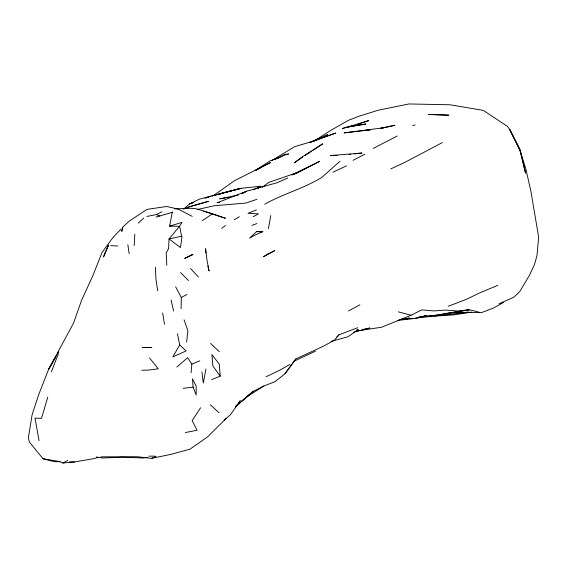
<?xml version="1.0" encoding="UTF-8"?>
<svg xmlns="http://www.w3.org/2000/svg" width="567" height="567" viewBox="0 0 567 567"><rect width="100%" height="100%" fill="white"/><g stroke="black" fill="none" stroke-linecap="round" stroke-linejoin="round"><path stroke-width="0.85" d="M181.1 308.831L181.334 297.477L175.635 286.852M134.202 245.525L134.818 234.185M191.086 372.781L191.866 364.142L187.627 357.692L176.854 367.069M186.628 342.135L187.861 330.66L184.041 319.802M268.411 228.749L270.764 215.488M122.692 227.247L121.813 231.279L122.692 227.247L129.361 220.988L147.023 209.379L166.684 206.487L178.244 209.131L192.234 216.388M169.59 226.176L182.085 222.349L179.604 226.247L169.59 226.176L172.233 212.37L172.729 211.93M205.941 369.025L203.277 383.037L201.965 371.874M47.77 397.134L41.511 418.368L34.984 418.085L39.059 440.672M51.314 371.874L58.259 354.191M179.689 344.977L172.85 356.898L186.082 350.952L179.689 344.977L177.485 333.772M55.219 358.032L48.599 369.351L38.762 394.455L32.106 414.796L28.35 437.738L29.321 441.976L43.049 458.76L54.149 461.644L60.095 461.736M57.869 353.503L58.748 351.994M56.409 355.679L48.599 369.351L73.59 322.992L81.591 300.219L92.627 276.221L102.067 252.421L112.847 237.616L121.055 229.089M57.31 354.177L58.656 351.93M200.598 407.779L192.142 420.629L197.11 430.254L185.331 432.543M241.507 401.316L253.187 391.343L263.882 385.992L274.832 381.74L284.946 373.823L295.854 358.932L323.637 346.09L334.615 340.016L339.023 334.757L357.657 327.754M284.946 373.823L295.854 358.932M235.355 406.794L237.006 404.753M238.112 403.392L240.323 400.671L230.486 414.675L224.468 419.927M220.18 376.134L212.809 365.821L211.93 354.602L219.33 364.163L220.18 376.134L211.746 379.635M336.252 337.556L339.023 334.757M256.575 231.627L249.678 238.126L254.944 235.121L262.968 231.605L256.575 231.627L262.535 231.832M138.242 223.1L143.756 218.075M235.454 406.9L253.187 391.343L242.074 400.855M183.694 209.06L189.64 203.914L199.421 199.145L240.769 188.35L260.948 186.217L257.546 188.712M340.03 161.219L321.213 177.91L319.873 178.548C302.324 188.903 282.43 194.226 264.711 204.191M238.19 404.172L240.181 402.457M238.154 404.207L240.117 402.527M224.163 420.09L226.12 418.453L207.536 436.916L190.016 449.163L170.887 454.373L151.488 458.384L137.086 456.711L100.94 456.86M262.422 187.216L268.496 182.517L298.377 172.184L319.724 161.269L294.741 173.949M221.64 228.352L225.56 225.51M213.972 195.239L234.49 180.717L270.381 162.609L255.915 170.157L269.743 161.049L279.708 157.286L277.405 158.533M302.764 157.016L294.379 162.764L301.956 157.038L322.772 143.805L312.764 150.411M314.401 140.928L330.327 130.644L348.301 120.388L359.251 116.15L378.217 110.218L409.027 103.959L449.858 104.767L483.318 110.367L507.359 126.335L509.967 129.737L520.378 151.113L525.566 173.133L519.478 148.426L509.513 129.198L520.378 151.113M202.185 220.698L212.526 213.809L225.475 218.295L203.518 211.158M304.904 155.599L311.34 151.354M246.156 397.311L263.882 385.992M271.579 160.659L294.698 146.655L310.957 141.835L335.749 133.047L310.029 142.48M324.714 136.356L327.698 134.556L309.922 142.459M262.656 166.131L255.915 170.157L261.288 167.251M187.259 207.997L189.25 206.82L208.323 201.37L189.25 206.82L183.765 208.897M234.291 219.72L239.373 216.736M289.985 364.375L279.425 370.393L266.058 376.75M253.173 216.771L258.467 213.851L248.006 213.32L256.426 209.925M503.531 302.445L492.943 308.285L481.971 312.438L449.801 312.771L438.383 314.961L417.44 317.4M373.249 148.398L397.176 136.023M181.334 297.477L186.975 294.429M348.528 310.943L359.882 304.833M242.867 193.212L246.645 191.207L276.958 182.787L287.781 177.974M43.049 458.76L59.507 461.467L62.866 463.041L67.756 460.461M146.874 216.431L156.605 214.553L161.928 211.767M353.028 160.319L364.85 154.153M274.797 159.561L284.712 154.43L288.723 154.004L284.705 155.053L279.134 157.746M296.144 173.226L309.036 166.67L291.778 175.026M356.473 331.022L381.577 327.23L411.075 315.252L421.77 309.88L433.932 310.914L445.662 310.071L457.796 311L469.433 309.752L478.973 312.133M497.869 285.307L479.505 292.983L466.428 299.305L448.348 306.244M241.358 193.794L246.645 191.207L217.062 202.844M315.521 351.15L293.975 361.222M253.286 189.817L260.948 186.217M332.857 172.233L346.508 165.84M293.586 174.409L298.377 172.184M390.748 168.909L404.64 162.488L442.373 142.579M219.493 194.261L221.895 193.177L241.103 188.322L211.923 195.948L240.769 188.35M498.974 303.806L513.702 297.278L519.563 291.842L529.528 275.186L534.546 264.392L536.977 255.646L538.65 237.141L530.974 191.689L526.013 169.611L519.478 148.426M151.488 458.384L156.017 456.456M191.866 364.142L199.804 360.81M252.01 225.397L256.865 223.561M206.431 197.727L210.676 196.239L205.013 198.308M357.635 124.471L368.756 120.594L342.348 128.553L346.352 127.263L365.921 123.989L348.464 126.937L354.297 125.371M256.901 199.315L245.837 203.064L214.206 205.75L197.167 209.577M356.622 330.107L358.266 329.562L347.996 336.777L331.135 341.377M412.748 125.704L415.172 124.903M156.003 217.041L172.233 212.37M98.233 457.378L94.094 458.59L74.539 461.949L62.866 463.041M353.765 332.163L369.84 328.045L363.086 329.399M381.187 128.348L382.789 127.958M380.521 128.411L394.937 125.272L380.733 128.348M181.596 236.212L179.604 226.247L169.03 238.955L180.483 247.559L181.986 236.63L181.596 236.212L169.03 238.955L168.597 248.58L166.223 253.01L166.79 265.143M238.246 195.069L219.67 198.833L225.709 197.897M217.877 202.695L219.514 202.412M399.232 319.745L409.402 318.044L399.303 319.71M424.017 315.89L426.575 315.479L415.32 318.385L397.949 320.433M227.438 197.628L229.16 197.366M471.723 312.091L453.806 314.883L433.776 316.159M147.271 457.363L142.99 457.98L122.493 457.215L102.351 457.987L96.277 456.974M383.583 127.766L344.112 132.891L370.364 129.85L363.894 130.516L367.267 130.375M183.254 388.331L193.113 387.141L196.175 395.022L196.203 386.262L192.454 378.756L193.113 387.141M349.088 154.507L350.81 154.309M354.255 153.912L361.994 153.012L330.341 155.578L337.117 155.422M419.417 317.038L438.383 314.961L469.433 309.752L449.801 312.771L462.062 312.126M405.852 319.093L407.602 318.923M410.232 318.668L412.861 318.413M415.483 318.158L469.249 312.141M457.647 312.814L459.398 312.708M461.155 312.594L468.172 312.155M457.413 312.941L461.708 312.708L457.321 312.821M174.516 208.876L190.937 208.28L196.38 208.791L212.526 213.809M141.835 370.258L148.242 370.102L158.271 368.812L149.546 357.99M148.781 456.151L155.174 456.159M69.443 461.871L74.539 461.949M110.756 245.61L117.78 246.035M398.374 311.85L411.075 315.252M156.605 214.553L159.837 216.105M210.371 404.817L218.982 412.726M210.584 343.439L219.323 351.71M180.519 272.564L188.499 280.552M190.498 268.503L198.4 276.98M207.862 266.051L209.074 270.955L206.976 259.884L205.594 248.729L205.842 252.882M171.092 300.056L173.644 311.056M162.637 312.899L164.501 324.296M157.732 290.786L155.968 279.34L155.393 267.213M127.851 244.717L129.134 253.718M104.661 253.938L103.541 256.964L108.573 244.994L104.661 253.938M267.702 254.158L263.464 256.731L274.797 250.621L267.702 254.158M192.078 254.661L184.7 258.368L193.12 254.555L192.078 254.661M193.638 202.44L189.64 203.914L193.687 202.44M144.188 347.507L142.111 347.571L151.814 347.585L144.188 347.507M448.71 115.172L428.227 114.442L448.71 115.172"/></g></svg>
